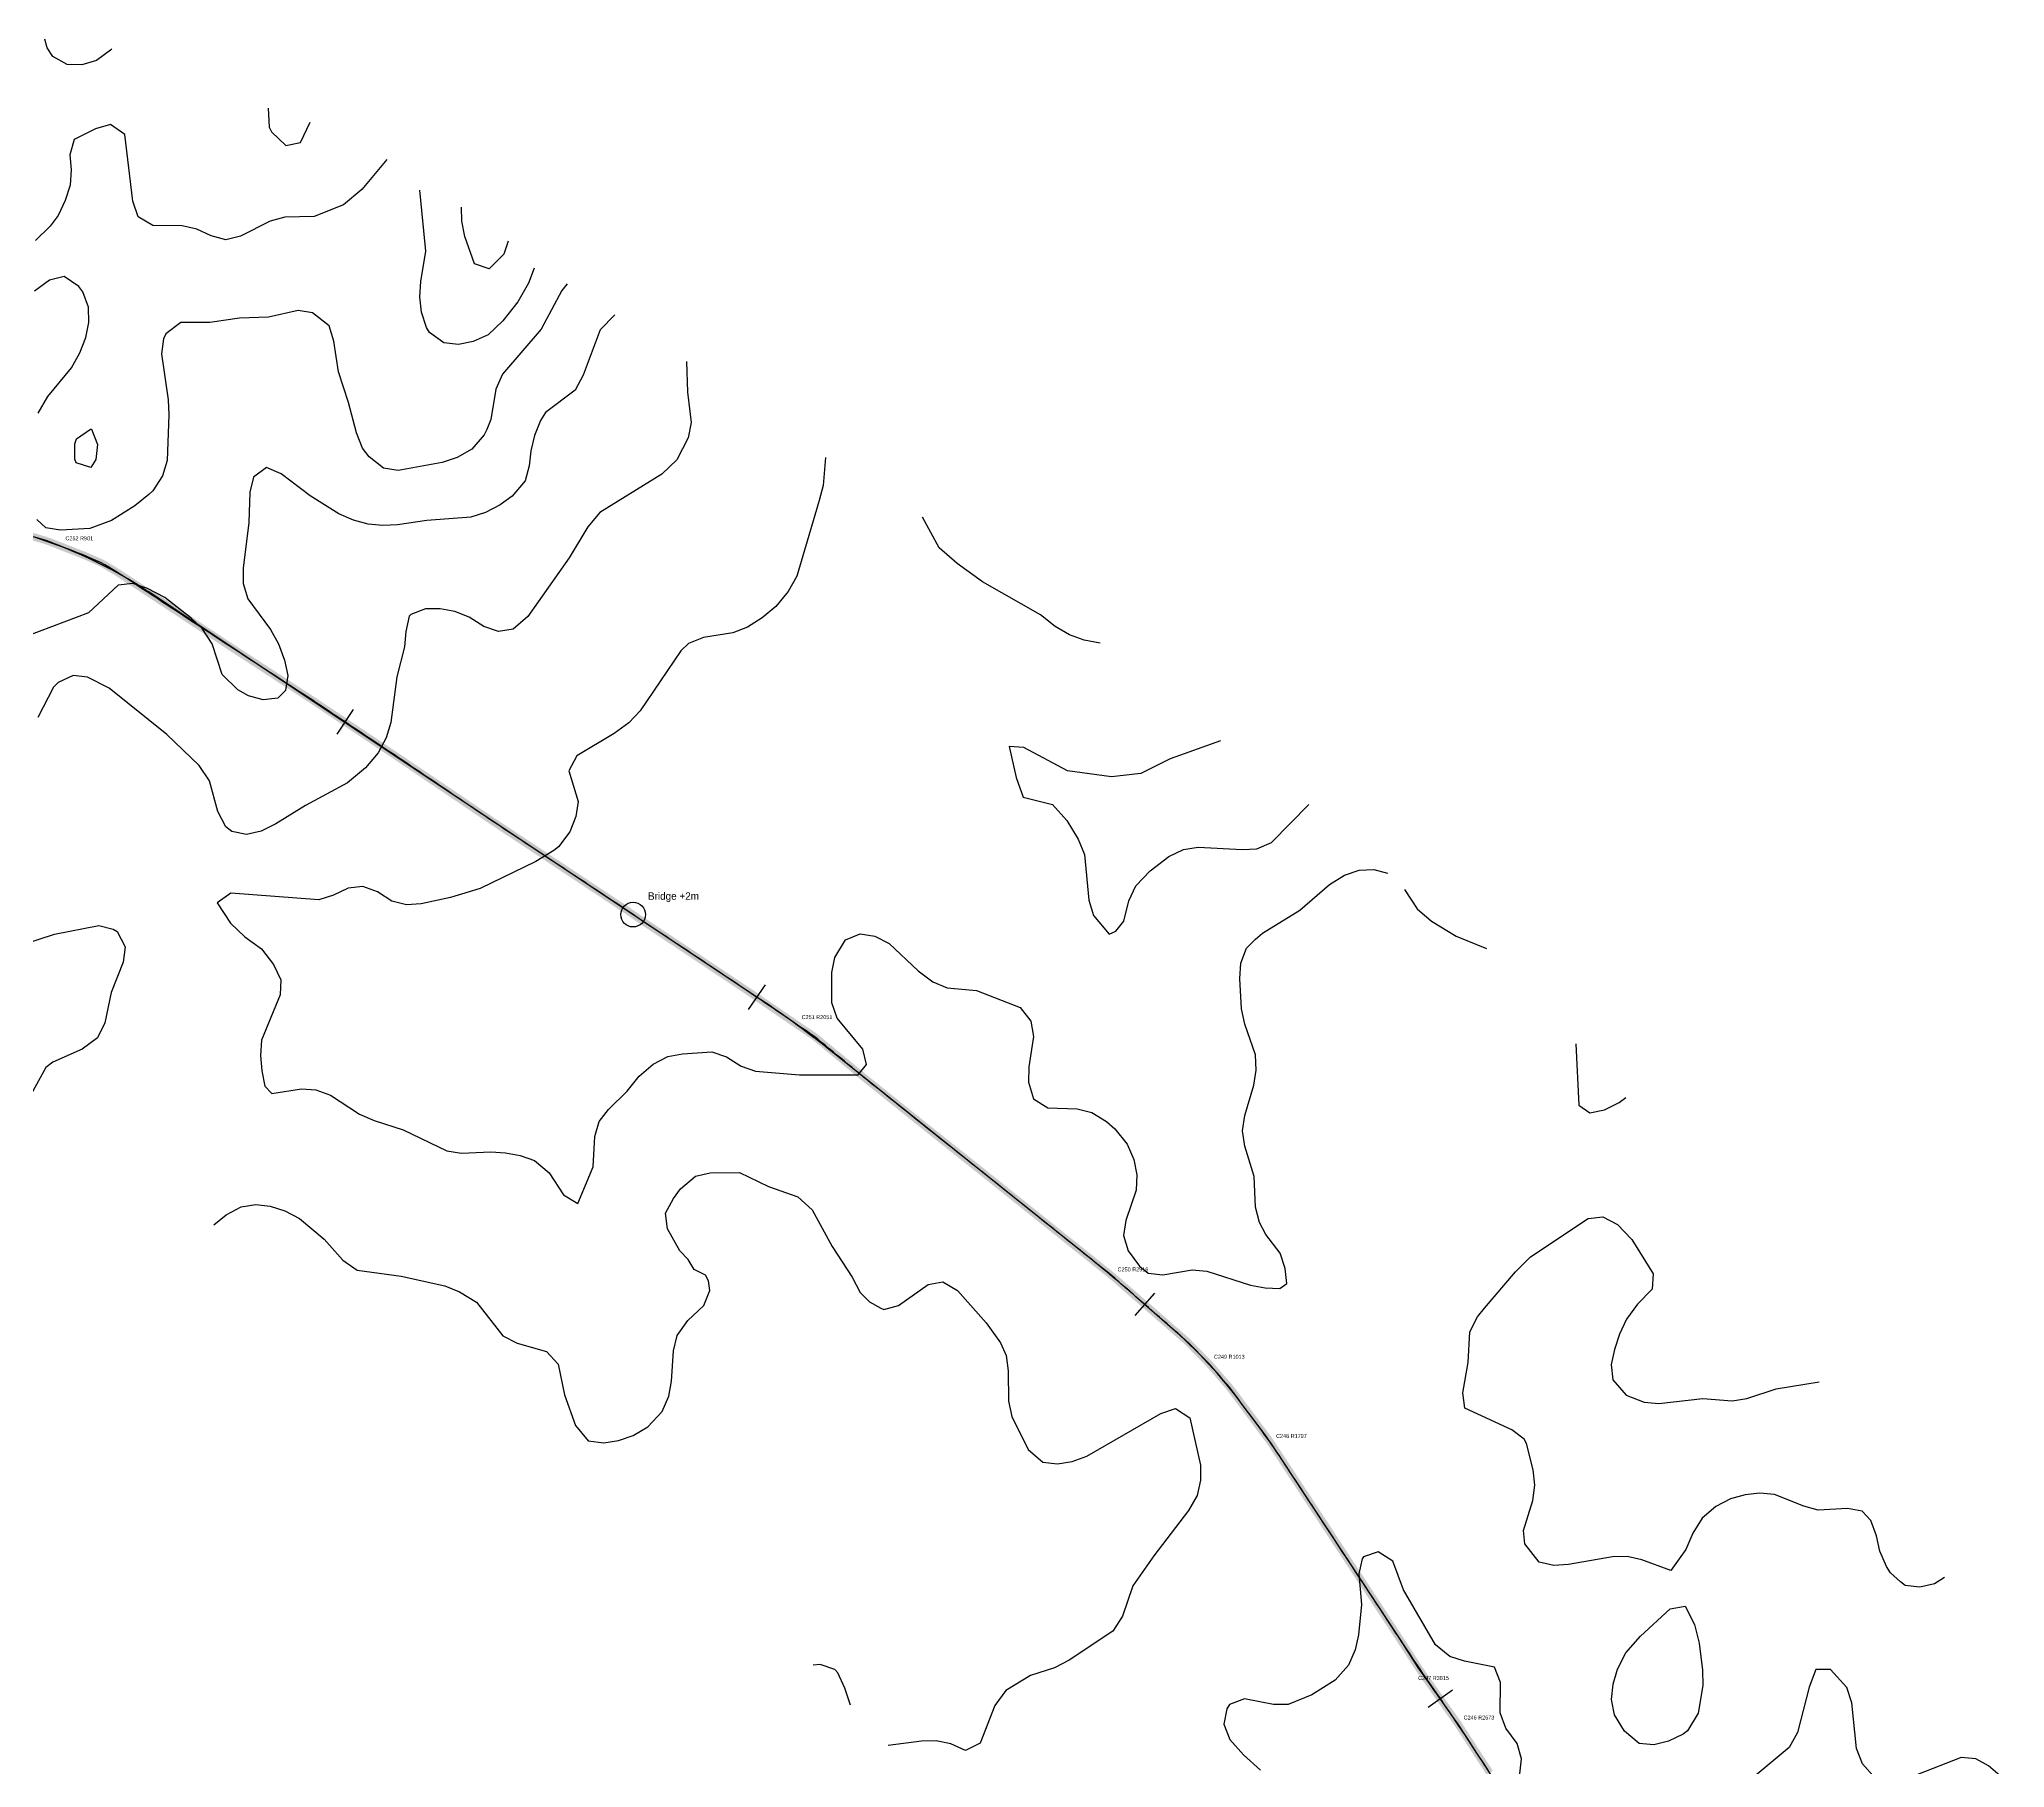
# Model space of a CAD drawing. Header units: metres. Extents: x 697254 to 930473, y 8023396 to 8227001.
# Drawn here: x 803206 to 807178, y 8113918 to 8117412 of the extents above; entities that cross this region are included whole.
import ezdxf

# ---------------------------------------------------------------- set-up
doc = ezdxf.new("R2010")
doc.units = ezdxf.units.M
for name, color, linetype in [('ALIGNMENT_FITTED', 4, 'Continuous'), ('CENTRELINE', 7, 'Continuous'), ('CHAINAGE', 7, 'Continuous'), ('CONTOUR_10M', 33, 'Continuous'), ('CONTOUR_INDEX_50M', 34, 'Continuous'), ('CURVE_LABELS', 4, 'Continuous'), ('GRADE_0-4', 3, 'Continuous'), ('GRADE_4-6', 2, 'Continuous'), ('PROFILE_FLAGS', 6, 'Continuous')]:
    doc.layers.add(name, color=color, linetype=linetype)

msp = doc.modelspace()

# ---------------------------------------------------------------- linework, layer by layer
at = {"layer": 'ALIGNMENT_FITTED'}
for p, q in [((804664.3, 8115470.4), (803426.2, 8116295.2)), ((805328.3, 8114948.6), (804809.3, 8115364.3)), ((805491.8, 8114809.4), (805422.5, 8114869.9)), ((805662.1, 8114619.3), (805637.9, 8114651.7)), ((805968.9, 8114158), (805723.5, 8114531.6)), ((806118.1, 8113937.4), (806101.4, 8113963))]:
    msp.add_line(p, q, dxfattribs=at)
for centre, radius, start, end in [((802926.6, 8115545.3), 901, 56.3293, 81.1337), ((803527.3, 8113763.7), 2050.7, 51.3084, 56.3293), ((803505.5, 8112672.7), 2915.9, 48.8966, 51.3084), ((804825.9, 8114046.1), 1013, 36.7129, 48.8966), ((804221.2, 8113544.8), 1797.4, 33.2992, 36.7129), ((809157.5, 8116252.4), 3815, -146.7008, -144.742), ((803859.4, 8112507), 2673.3, 33.0012, 35.258), ((802958.8, 8111885.6), 3767.1, 31.018, 33.0012)]:
    msp.add_arc(centre, radius, start, end, dxfattribs=at)
at = {"layer": 'CENTRELINE'}
msp.add_polyline3d([(806132.1, 8113915.9, 1116.5), (806126.6, 8113924.2, 1116.5), (806121.2, 8113932.6, 1116.7), (806115.7, 8113941, 1116.8), (806110.3, 8113949.4, 1117.2), (806104.8, 8113957.8, 1117.5), (806099.4, 8113966.2, 1117.6), (806093.9, 8113974.6, 1117.5), (806088.5, 8113983, 1117.2), (806083, 8113991.4, 1116.9), (806077.6, 8113999.8, 1116.7), (806072.1, 8114008.2, 1116.6), (806066.3, 8114016.3, 1116.5), (806060.5, 8114024.5, 1116.3), (806054.7, 8114032.7, 1116.3), (806049, 8114040.8, 1116.7), (806043.2, 8114049, 1117), (806037.4, 8114057.2, 1117.1), (806031.6, 8114065.4, 1117.2), (806025.9, 8114073.5, 1117.5), (806020.1, 8114081.7, 1117.6), (806014.3, 8114089.9, 1117.7), (806008.5, 8114098, 1117.6), (806002.7, 8114106.2, 1117.5), (805997, 8114114.4, 1117.5), (805991.6, 8114122.8, 1117.5), (805986.1, 8114131.2, 1117.5), (805980.7, 8114139.6, 1117.4), (805975.2, 8114148, 1117.3), (805969.8, 8114156.4, 1117.1), (805964.3, 8114164.8, 1117.3), (805958.8, 8114173.2, 1117.4), (805953.4, 8114181.5, 1117.4), (805947.9, 8114189.9, 1117.3), (805942.5, 8114198.3, 1117.3), (805937, 8114206.7, 1117.4), (805931.5, 8114215, 1117.7), (805926, 8114223.4, 1118), (805920.5, 8114231.8, 1118), (805915, 8114240.1, 1117.9), (805909.5, 8114248.5, 1117.8), (805904, 8114256.9, 1118.4), (805898.5, 8114265.2, 1118.9), (805893, 8114273.6, 1119.3), (805887.5, 8114281.9, 1119.5), (805882, 8114290.3, 1119.5), (805876.5, 8114298.7, 1119.5), (805871, 8114307, 1119.5), (805865.5, 8114315.4, 1119.7), (805860, 8114323.8, 1120), (805854.5, 8114332.1, 1120.2), (805849, 8114340.5, 1120.5), (805843.5, 8114348.9, 1120.9), (805838, 8114357.2, 1121), (805832.5, 8114365.6, 1121.1), (805827, 8114373.9, 1121), (805821.5, 8114382.3, 1121.5), (805816.1, 8114390.7, 1122.1), (805810.6, 8114399, 1122.5), (805805.1, 8114407.4, 1122.6), (805799.6, 8114415.8, 1122.5), (805794.1, 8114424.1, 1122.4), (805788.6, 8114432.5, 1122.5), (805783.1, 8114440.8, 1122.9), (805777.6, 8114449.2, 1123.4), (805772.1, 8114457.6, 1123.9), (805766.6, 8114465.9, 1124.4), (805761.1, 8114474.3, 1124.7), (805755.6, 8114482.7, 1125), (805750.1, 8114491, 1125.3), (805744.6, 8114499.4, 1125.7), (805739.1, 8114507.7, 1126.2), (805733.6, 8114516.1, 1126.5), (805728.1, 8114524.5, 1126.9), (805722.6, 8114532.8, 1127), (805717.1, 8114541.2, 1127.1), (805711.6, 8114549.6, 1127.1), (805706.1, 8114557.9, 1127.3), (805700.6, 8114566.3, 1127.4), (805695.1, 8114574.7, 1127.4), (805689.3, 8114582.8, 1127.4), (805683.3, 8114590.8, 1127.5), (805677.3, 8114598.8, 1127.6), (805671.3, 8114606.8, 1127.9), (805665.4, 8114614.9, 1128.2), (805659.4, 8114622.9, 1128.3), (805653.4, 8114630.9, 1128.2), (805647.4, 8114638.9, 1128), (805641.4, 8114647, 1127.7), (805635.4, 8114655, 1127.6), (805629.5, 8114663, 1127.7), (805623.5, 8114671, 1127.7), (805617.5, 8114679, 1127.8), (805611.3, 8114686.9, 1128), (805604.8, 8114694.5, 1128.1), (805598.3, 8114702.1, 1128.1), (805591.7, 8114709.7, 1127.9), (805585.2, 8114717.2, 1127.8), (805578.7, 8114724.8, 1127.5), (805572.1, 8114732.4, 1127.3), (805565.1, 8114739.6, 1127), (805558.1, 8114746.7, 1127), (805551.1, 8114753.8, 1127), (805544.1, 8114761, 1126.8), (805537.1, 8114768.1, 1126.4), (805530.1, 8114775.3, 1125.9), (805522.9, 8114782.3, 1125.7), (805515.4, 8114788.8, 1125.4), (805507.8, 8114795.4, 1125), (805500.3, 8114802, 1124.6), (805492.8, 8114808.6, 1124.3), (805485.2, 8114815.2, 1124), (805477.7, 8114821.7, 1123.7), (805470.1, 8114828.3, 1123.1), (805462.6, 8114834.9, 1122.4), (805455.1, 8114841.5, 1121.8), (805447.5, 8114848.1, 1121.4), (805440, 8114854.6, 1121.1), (805432.4, 8114861.2, 1120.9), (805424.9, 8114867.8, 1120.6), (805417.4, 8114874.4, 1120.4), (805409.8, 8114880.9, 1120.6), (805402.3, 8114887.5, 1120.6), (805394.7, 8114894.1, 1120.6), (805387.2, 8114900.7, 1120.4), (805379.6, 8114907.3, 1120.9), (805372, 8114913.7, 1121.3), (805364.2, 8114920, 1121.4), (805356.4, 8114926.2, 1121.5), (805348.6, 8114932.5, 1121.6), (805340.8, 8114938.7, 1121.7), (805333, 8114945, 1122), (805325.1, 8114951.3, 1122.1), (805317.3, 8114957.5, 1122), (805309.5, 8114963.8, 1121.9), (805301.7, 8114970, 1122.2), (805293.9, 8114976.3, 1122.7), (805286.1, 8114982.5, 1123), (805278.3, 8114988.8, 1123.1), (805270.5, 8114995.1, 1122.8), (805262.7, 8115001.3, 1123.3), (805254.8, 8115007.6, 1123.5), (805247, 8115013.8, 1123.6), (805239.2, 8115020.1, 1123.7), (805231.4, 8115026.3, 1123.9), (805223.6, 8115032.6, 1124.5), (805215.8, 8115038.8, 1124.9), (805208, 8115045.1, 1125.2), (805200.2, 8115051.4, 1125.4), (805192.4, 8115057.6, 1125.4), (805184.5, 8115063.9, 1125.4), (805176.7, 8115070.1, 1125.5), (805168.9, 8115076.4, 1125.5), (805161.1, 8115082.6, 1125.3), (805153.3, 8115088.9, 1125), (805145.5, 8115095.2, 1125.1), (805137.7, 8115101.4, 1125.3), (805129.9, 8115107.7, 1125.3), (805122.1, 8115113.9, 1125.4), (805114.3, 8115120.2, 1125.3), (805106.4, 8115126.4, 1125.3), (805098.6, 8115132.7, 1125.5), (805090.8, 8115138.9, 1125.5), (805082.9, 8115145.1, 1125.3), (805075.1, 8115151.3, 1125), (805067.3, 8115157.6, 1124.8), (805059.4, 8115163.8, 1124.8), (805051.6, 8115170, 1124.7), (805043.8, 8115176.2, 1124.3), (805035.9, 8115182.5, 1123.8), (805028.1, 8115188.7, 1123.9), (805020.3, 8115194.9, 1123.9), (805012.4, 8115201.2, 1123.7), (805004.6, 8115207.4, 1123.4), (804996.8, 8115213.7, 1123.1), (804989, 8115219.9, 1122.9), (804981.2, 8115226.2, 1122.7), (804973.4, 8115232.5, 1122.4), (804965.6, 8115238.7, 1121.9), (804957.8, 8115245, 1121.5), (804950, 8115251.2, 1121.2), (804942.2, 8115257.5, 1121.2), (804934.4, 8115263.8, 1121), (804926.5, 8115270, 1120.7), (804918.7, 8115276.3, 1120.3), (804910.9, 8115282.5, 1120.2), (804903.1, 8115288.8, 1120.1), (804895.3, 8115295.1, 1119.8), (804887.5, 8115301.3, 1119.5), (804879.7, 8115307.6, 1119.4), (804872, 8115313.9, 1119.4), (804864.3, 8115320.3, 1119.4), (804856.5, 8115326.7, 1119.4), (804848.8, 8115333.1, 1119.1), (804841.1, 8115339.4, 1118.7), (804833.4, 8115345.8, 1118.5), (804825.7, 8115352.2, 1118.5), (804818, 8115358.5, 1118.4), (804810.2, 8115364.9, 1118.1), (804802.5, 8115371.3, 1117.7), (804794.8, 8115377.7, 1117.9), (804787.1, 8115384, 1117.9), (804779.4, 8115390.4, 1117.7), (804771.6, 8115396.7, 1117.5), (804763.3, 8115402.3, 1117.4), (804755, 8115407.9, 1117.5), (804746.7, 8115413.5, 1117.6), (804738.4, 8115419.1, 1117.7), (804730.2, 8115424.8, 1117.7), (804721.9, 8115430.4, 1117.6), (804713.6, 8115436.1, 1117.3), (804705.4, 8115441.7, 1117.2), (804697.1, 8115447.4, 1116.9), (804688.9, 8115453, 1116.6), (804680.6, 8115458.7, 1116.2), (804672.3, 8115464.3, 1115.9), (804664.1, 8115469.9, 1115.4), (804655.8, 8115475.6, 1115), (804647.6, 8115481.2, 1114.9), (804639.3, 8115486.8, 1114.7), (804630.9, 8115492.4, 1114.5), (804622.6, 8115497.9, 1114.2), (804614.3, 8115503.5, 1114.3), (804606, 8115509.1, 1114.3), (804597.6, 8115514.6, 1114.2), (804589.3, 8115520.2, 1114.2), (804581, 8115525.7, 1114.2), (804572.7, 8115531.3, 1114.2), (804564.3, 8115536.8, 1114.3), (804556, 8115542.4, 1114.3), (804547.7, 8115548, 1114.2), (804539.4, 8115553.5, 1114.1), (804531.1, 8115559.1, 1114), (804522.7, 8115564.6, 1114), (804514.4, 8115570.2, 1113.9), (804506.1, 8115575.7, 1113.8), (804497.7, 8115581.3, 1113.9), (804489.4, 8115586.8, 1113.8), (804481, 8115592.3, 1113.7), (804472.7, 8115597.8, 1114.2), (804464.4, 8115603.3, 1114.3), (804456, 8115608.9, 1114.2), (804447.7, 8115614.4, 1113.7), (804439.3, 8115619.9, 1113.6), (804431, 8115625.4, 1113.5), (804422.7, 8115631, 1113.3), (804414.4, 8115636.7, 1113.2), (804406.2, 8115642.4, 1113.1), (804398, 8115648.1, 1112.9), (804389.7, 8115653.7, 1112.8), (804381.3, 8115659.2, 1112.7), (804373, 8115664.7, 1112.5), (804364.6, 8115670.3, 1113.1), (804356.3, 8115675.8, 1113.5), (804348, 8115681.3, 1113.7), (804339.6, 8115686.9, 1113.8), (804331.3, 8115692.4, 1114.2), (804322.9, 8115697.9, 1114.7), (804314.6, 8115703.5, 1115.1), (804306.3, 8115709, 1115.4), (804297.9, 8115714.5, 1115.9), (804289.6, 8115720, 1116.5), (804281.2, 8115725.6, 1117.1), (804272.9, 8115731.1, 1117.6), (804264.6, 8115736.6, 1118), (804256.2, 8115742.2, 1118.5), (804247.9, 8115747.7, 1118.9), (804239.5, 8115753.2, 1119.4), (804231.2, 8115758.8, 1120), (804222.9, 8115764.3, 1120.4), (804214.5, 8115769.8, 1120.9), (804206.2, 8115775.3, 1121.2), (804197.8, 8115780.9, 1121.6), (804189.5, 8115786.4, 1121.8), (804181.1, 8115791.9, 1122.1), (804172.8, 8115797.5, 1122.4), (804164.5, 8115803, 1122.7), (804156.1, 8115808.5, 1122.9), (804147.8, 8115814, 1123), (804139.4, 8115819.6, 1123.2), (804131.1, 8115825.1, 1123.3), (804122.8, 8115830.6, 1123.5), (804114.5, 8115836.2, 1123.8), (804106.2, 8115841.8, 1124), (804097.9, 8115847.4, 1124.4), (804089.6, 8115853, 1124.7), (804081.3, 8115858.7, 1124.8), (804073, 8115864.3, 1124.7), (804064.7, 8115869.9, 1124.8), (804056.4, 8115875.5, 1125.1), (804048.1, 8115881.1, 1125.5), (804039.8, 8115886.7, 1125.6), (804031.6, 8115892.3, 1125.6), (804023.3, 8115897.9, 1125.6), (804015, 8115903.5, 1125.5), (804006.7, 8115909.1, 1125.6), (803998.4, 8115914.7, 1125.9), (803990.1, 8115920.3, 1126.1), (803981.8, 8115925.9, 1126.2), (803973.5, 8115931.5, 1126.4), (803965.2, 8115937.1, 1126.9), (803956.9, 8115942.7, 1127.4), (803948.7, 8115948.3, 1127.7), (803940.4, 8115953.9, 1128), (803932, 8115959.5, 1128.2), (803923.7, 8115965.1, 1128.3), (803915.4, 8115970.6, 1128.8), (803907.1, 8115976.2, 1129.4), (803898.8, 8115981.7, 1129.9), (803890.4, 8115987.3, 1130.4), (803882.1, 8115992.9, 1131), (803873.8, 8115998.4, 1131.5), (803865.5, 8116004, 1132.2), (803857.2, 8116009.6, 1132.9), (803848.9, 8116015.1, 1133.5), (803840.5, 8116020.7, 1134.1), (803832.2, 8116026.3, 1134.6), (803823.9, 8116031.8, 1135.4), (803815.6, 8116037.4, 1136.1), (803807.3, 8116043, 1136.7), (803798.9, 8116048.5, 1136.9), (803790.6, 8116054.1, 1137.2), (803782.3, 8116059.6, 1137.4), (803774, 8116065.2, 1137.7), (803765.7, 8116070.8, 1137.8), (803757.4, 8116076.3, 1138.1), (803749, 8116081.8, 1138.4), (803740.6, 8116087.3, 1138.7), (803732.2, 8116092.7, 1139.1), (803723.8, 8116098.2, 1139.6), (803715.4, 8116103.7, 1140.1), (803707.1, 8116109.1, 1140.5), (803698.7, 8116114.6, 1140.9), (803690.3, 8116120, 1141.4), (803681.9, 8116125.5, 1141.9), (803673.5, 8116131, 1142.4), (803665.1, 8116136.4, 1142.8), (803656.7, 8116141.9, 1143.1), (803648.4, 8116147.4, 1142.9), (803640, 8116152.8, 1142.7), (803631.6, 8116158.3, 1142.5), (803623.2, 8116163.7, 1142.3), (803614.8, 8116169.2, 1142.1), (803606.4, 8116174.7, 1141.9), (803598, 8116180.1, 1141.6), (803589.7, 8116185.6, 1141.3), (803581.3, 8116191, 1141.1), (803572.9, 8116196.6, 1141), (803564.6, 8116202.1, 1140.6), (803556.2, 8116207.6, 1140.2), (803547.8, 8116213.1, 1139.7), (803539.5, 8116218.6, 1139.2), (803531.1, 8116224.1, 1139.5), (803522.8, 8116229.6, 1139.8), (803514.4, 8116235.1, 1139.9), (803506, 8116240.6, 1139.8), (803497.7, 8116246.1, 1139.7), (803489.3, 8116251.6, 1139.4), (803481, 8116257.1, 1139.4), (803472.6, 8116262.6, 1139.5), (803464.2, 8116268.1, 1139.5), (803455.9, 8116273.6, 1139.4), (803447.5, 8116279.1, 1139.3), (803439.2, 8116284.6, 1139.3), (803430.8, 8116290.1, 1139.5), (803422.4, 8116295.6, 1139.6), (803414.1, 8116301.1, 1139.4), (803405.7, 8116306.6, 1139.1), (803397.4, 8116312.1, 1138.7), (803389, 8116317.6, 1139.1), (803380.6, 8116323.1, 1139.8), (803372.3, 8116328.6, 1140.4), (803363.9, 8116334, 1140.8), (803355.3, 8116339.2, 1141.5), (803346.7, 8116344.4, 1142.2), (803338.2, 8116349.5, 1142.8), (803329.4, 8116354.2, 1143.7), (803320.2, 8116358.3, 1144.4), (803311.1, 8116362.4, 1144.8), (803301.9, 8116366.4, 1145.2), (803292.6, 8116370.1, 1145.6), (803283.3, 8116373.7, 1146), (803274, 8116377.4, 1146.5), (803264.7, 8116381.1, 1147.2), (803255.4, 8116384.7, 1147.8), (803246, 8116388.4, 1148.2), (803236.7, 8116392, 1148.4), (803227.4, 8116395.7, 1148.7), (803218, 8116399, 1148.9), (803208.4, 8116401.8, 1148.9), (803198.8, 8116404.6, 1149)], dxfattribs=at)
at = {"layer": 'CHAINAGE'}
for p, q in [((803840.6, 8116056.8), (803807.2, 8116006.9)), ((804672.8, 8115500.4), (804638.9, 8115450.8)), ((805459.7, 8114877.2), (805420.3, 8114832)), ((806061.9, 8114074.5), (806012.9, 8114039.9))]:
    msp.add_line(p, q, dxfattribs=at)
at = {"layer": 'CONTOUR_10M'}
for points, elevation in [([(803352.7, 8117391.5), (803321.8, 8117369), (803292.1, 8117360.1), (803262.5, 8117360.9), (803233.1, 8117377), (803221.7, 8117394.5), (803217.1, 8117411.8)], 1170), ([(803668.4, 8117272.5), (803670.7, 8117234.1), (803675, 8117224.7), (803704.2, 8117196.8), (803733.9, 8117203.4), (803753.2, 8117244.2)], 1160), ([(803908.1, 8117169.1), (803857.9, 8117108.3), (803820.8, 8117077.3), (803761.3, 8117053.8), (803702.1, 8117052.4), (803672.3, 8117044.2), (803612.7, 8117013.8), (803583, 8117006.3), (803553.5, 8117014.3), (803524.1, 8117027.9), (803494.6, 8117035), (803435.4, 8117035.1), (803406, 8117052.8), (803394.9, 8117084.3), (803378.9, 8117219.6), (803349.6, 8117239.5), (803319.8, 8117230.5), (803276.5, 8117209), (803267.4, 8117178.4), (803270.3, 8117147.6), (803268.6, 8117116.9), (803258.6, 8117086.2), (803244.1, 8117055.7), (803228.2, 8117034.3), (803198.1, 8117005.3)], 1160), ([(804206, 8116949.4), (804195, 8116918.8), (804173.2, 8116881.3), (804143, 8116842.9), (804113, 8116814.5), (804083.2, 8116800.6), (804053.5, 8116794.9), (804023.4, 8116798.2), (803994.7, 8116819.2), (803988.3, 8116829.5), (803978.2, 8116860.4), (803975.4, 8116891.2), (803977.4, 8116921.9), (803987.1, 8116983.3), (803975.2, 8117106.6)], 1160), ([(804153.4, 8117003.4), (804145, 8116977.5), (804115, 8116947.8), (804085.5, 8116957.6), (804066, 8117012.9), (804060.2, 8117043.8), (804059.4, 8117072.7)], 1170), ([(804369.2, 8116854.7), (804339.8, 8116824.3), (804305.2, 8116732.5), (804289, 8116702.8), (804229.1, 8116657.4), (804218.8, 8116641.5), (804206.6, 8116610.9), (804199.2, 8116580.2), (804196.3, 8116549.5), (804187.8, 8116518.9), (804161.9, 8116488.5), (804137.6, 8116470.8), (804107.8, 8116454.9), (804078, 8116445.5), (803989.1, 8116439.1), (803929.8, 8116430.4), (803900.2, 8116429), (803870.6, 8116431.8), (803841.1, 8116439.6), (803811.7, 8116452.3), (803753.1, 8116489.1), (803694.5, 8116533.6), (803665.1, 8116545.9), (803639, 8116526.9), (803631.6, 8116496.2), (803629.8, 8116434.7), (803618.3, 8116342.6), (803618.3, 8116311.8), (803627.6, 8116280.9), (803673.5, 8116218.7), (803689.5, 8116189.9), (803701.8, 8116156.8), (803708.1, 8116125.9), (803703.3, 8116095.2), (803687.9, 8116080.1), (803658.2, 8116076.4), (803628.8, 8116084.9), (803607.1, 8116096.6), (803575.4, 8116127.8), (803555.5, 8116189.7), (803535.3, 8116220.7), (803512.6, 8116241.7), (803459.4, 8116283.4), (803424.7, 8116301.5), (803395.2, 8116311.6), (803365.6, 8116308.3), (803305.6, 8116252.1), (803156.1, 8116195.5)], 1140), ([(804514.1, 8116760.3), (804516.3, 8116698.7), (804523.5, 8116637), (804517.5, 8116606.4), (804494.2, 8116561.6), (804464.1, 8116532.8), (804338.7, 8116455.1), (804314.6, 8116426.3), (804276.6, 8116363.7), (804193.5, 8116245), (804163.5, 8116219.2), (804133.9, 8116215), (804104.4, 8116224.6), (804075.1, 8116243.6), (804045.7, 8116254.8), (804016.1, 8116260.2), (803986.5, 8116260.6), (803956.8, 8116248.7), (803953.3, 8116245.4), (803946.5, 8116214.7), (803944.4, 8116184), (803928.9, 8116122.7), (803916.2, 8116030.6), (803907.2, 8115999.9), (803890.9, 8115969.4), (803865.2, 8115939), (803828.6, 8115908.8), (803743.9, 8115862.6), (803684.2, 8115825.9), (803654.4, 8115811.3), (803624.7, 8115804.4), (803595.1, 8115810.2), (803583.2, 8115820), (803566.7, 8115851.1), (803550, 8115912.8), (803529.3, 8115943.9), (803463.5, 8116006.4), (803347.3, 8116100.4), (803303.7, 8116122.2), (803274.1, 8116125.8), (803244.3, 8116111.9), (803234.5, 8116102), (803203, 8116041)], 1130), ([(803309.2, 8116624), (803311.7, 8116624), (803323.8, 8116593), (803320.1, 8116562.3), (803309.9, 8116546.5), (803280.4, 8116555.8), (803277.5, 8116562.9), (803277.7, 8116593.7), (803281.1, 8116604), (803309.2, 8116624)], 1160), ([(804795.3, 8116566.3), (804790.4, 8116510.1), (804782.3, 8116479.4), (804737.1, 8116326.2), (804719.2, 8116295.7), (804694.8, 8116265.3), (804667.1, 8116242.2), (804637.2, 8116223.7), (804607.5, 8116212.3), (804548.1, 8116202.2), (804518.3, 8116190.2), (804502.9, 8116175.8), (804420.4, 8116054), (804397.6, 8116030.2), (804367.7, 8116008.7), (804292.2, 8115963.5), (804276.2, 8115933), (804295, 8115871.2), (804290.5, 8115840.5), (804278, 8115809.9), (804255.1, 8115779.5), (804245.8, 8115772.1), (804209.2, 8115749.4), (804096.7, 8115694.9), (804037.2, 8115676.7), (803977.8, 8115664), (803948.2, 8115661.8), (803918.7, 8115669.7), (803889.4, 8115688.6), (803859.9, 8115699.4), (803830.3, 8115696), (803800.5, 8115681.8), (803770.7, 8115672.1), (803593.3, 8115685.9), (803565.3, 8115666.5), (803592.4, 8115624.9), (803621.6, 8115597.5), (803655.2, 8115572.9), (803679.5, 8115541.7), (803693.9, 8115510.8), (803692.9, 8115480), (803654.8, 8115388.3), (803653, 8115357.5), (803655.5, 8115326.7), (803661.8, 8115295.9), (803676.2, 8115280.7), (803735.6, 8115290.4), (803765.1, 8115288.1), (803794.6, 8115277.5), (803853.2, 8115239.3), (803882.6, 8115226.5), (803941.6, 8115207.3), (804029.7, 8115165), (804059.3, 8115160), (804118.5, 8115162.8), (804148.1, 8115160.6), (804177.6, 8115155.6), (804207, 8115145.2), (804236.3, 8115120.1), (804265.2, 8115076), (804294.6, 8115058.4), (804325.1, 8115132.3), (804328.9, 8115193.8), (804337.5, 8115224.4), (804356.6, 8115248.5), (804394.3, 8115285.2), (804418.4, 8115315.6), (804446.7, 8115340.3), (804476.5, 8115355.4), (804506.2, 8115361.1), (804565.5, 8115365), (804594.9, 8115355.2), (804624.2, 8115336), (804653.7, 8115326.2), (804742.4, 8115318.6), (804860.8, 8115318.8), (804877.7, 8115339.6), (804870.7, 8115370.5), (804818.4, 8115432.8), (804807.9, 8115463.7), (804808, 8115525.2), (804813.7, 8115555.9), (804835.2, 8115591.1), (804865, 8115603.6), (804894.5, 8115598.8), (804923.9, 8115583.8), (804982.3, 8115528.9), (805011.6, 8115506.5), (805041, 8115494.3), (805100.1, 8115489.1), (805188.4, 8115454.4), (805210, 8115427), (805215.1, 8115396.2), (805206.2, 8115334.8), (805205, 8115304), (805215.3, 8115270.3), (805244.6, 8115252), (805303.8, 8115249.5), (805333.3, 8115242.5), (805362.6, 8115224), (805379.7, 8115209.2), (805404.4, 8115178), (805418.2, 8115147.1), (805424, 8115116.2), (805422.9, 8115085.5), (805402.3, 8115024.2), (805397.5, 8114993.5), (805406.7, 8114962.6), (805429.5, 8114931.5), (805446.9, 8114917.6), (805476.5, 8114914.5), (805535.8, 8114924.3), (805565.4, 8114921.3), (805653.8, 8114893.5), (805683.3, 8114888.1), (805712.9, 8114886.9), (805727.3, 8114896.4), (805724.3, 8114927.2), (805713.6, 8114958.1), (805684.9, 8114995.8), (805671.9, 8115020.3), (805664.1, 8115051.2), (805661.2, 8115112.7), (805642.5, 8115174.6), (805638.1, 8115205.4), (805642.7, 8115236.1), (805660.4, 8115297.4), (805665.7, 8115328.1), (805664.1, 8115358.8), (805642.2, 8115420.7), (805635.7, 8115451.6), (805632.5, 8115513.2), (805634.4, 8115543.9), (805645.7, 8115574.5), (805664, 8115592.6), (805678.4, 8115604.8), (805753.7, 8115651.4), (805813.7, 8115703.4), (805843.6, 8115722.3), (805873.3, 8115731.9), (805902.9, 8115733.7), (805930.7, 8115726)], 1120), ([(805350.3, 8116190.9), (805317.7, 8116197.4), (805288.2, 8116207.8), (805258.9, 8116225), (805229.6, 8116248.6), (805112.2, 8116314.9), (805060.8, 8116352.3), (805024.5, 8116383.6), (804990.7, 8116445.6)], 1120), ([(805593.3, 8115993.4), (805491.8, 8115957.3), (805432.1, 8115927.5), (805372.8, 8115921), (805284.2, 8115932.9), (805196.1, 8115980.3), (805166.5, 8115982.4), (805180.6, 8115919.8), (805194.6, 8115880.1), (805253.6, 8115864.7), (805282.7, 8115832.5), (805305.8, 8115794.9), (805318.1, 8115763.9), (805327.3, 8115671.5), (805336.3, 8115640.6), (805368.2, 8115602.6), (805381.7, 8115609.1), (805398.2, 8115628.9), (805407.9, 8115670.3), (805422.3, 8115700.8), (805451.3, 8115731.2), (805488.9, 8115760.1), (805518.7, 8115774.2), (805548.4, 8115778.6), (805637.1, 8115773.9), (805666.7, 8115775.5), (805696.5, 8115788.1), (805771.9, 8115864.7)], 1110), ([(805965.4, 8115692.9), (805990.6, 8115654.2), (806019.8, 8115629.4), (806069.6, 8115599), (806131.1, 8115573.9)], 1120), ([(803147.7, 8115573.7), (803236.9, 8115603.1), (803326, 8115620.6), (803355.5, 8115612.7), (803363.3, 8115607.9), (803379.3, 8115576.9), (803375.3, 8115546.2), (803351.1, 8115485), (803338.2, 8115423.6), (803323.6, 8115393.1), (803292.7, 8115370.7), (803233.1, 8115344.3), (803219.5, 8115333.1), (803185.8, 8115272)], 1130), ([(806311.3, 8115381), (806317.4, 8115256.9), (806339.7, 8115241.6), (806369.4, 8115247.5), (806399.2, 8115262.6), (806412.3, 8115272.9)], 1120), ([(803558.7, 8115015.6), (803583.8, 8115035.3), (803613.7, 8115051.6), (803643.4, 8115056.7), (803672.9, 8115053.1), (803702.4, 8115043.5), (803731.7, 8115028.3), (803781.6, 8114986.4), (803819.3, 8114944), (803848.6, 8114923.6), (803937.2, 8114911.8), (804025.8, 8114892.3), (804055.2, 8114879.8), (804089.3, 8114858.9), (804142.7, 8114790.7), (804172.1, 8114775.9), (804231, 8114759.1), (804254.5, 8114733.4), (804267.7, 8114671.6), (804289.4, 8114609.8), (804315.2, 8114578.6), (804346.7, 8114574.7), (804376.4, 8114579.2), (804406.1, 8114589.4), (804436, 8114606.9), (804464.7, 8114638), (804478.3, 8114668.6), (804483.7, 8114699.3), (804488.1, 8114760.7), (804495, 8114791.4), (804517, 8114821.8), (804548.9, 8114852.1), (804561.1, 8114882.7), (804558.7, 8114902.2), (804552.7, 8114913.6), (804529.4, 8114925.1), (804517.5, 8114944.9), (804500.4, 8114963), (804475.9, 8115007), (804471.9, 8115038.8), (804487.5, 8115068.4), (804502.2, 8115087.9), (804532.2, 8115113.6), (804561.9, 8115120.1), (804621.1, 8115120.9), (804679.9, 8115092.5), (804738.8, 8115071.6), (804768, 8115045.5), (804808.3, 8114971.4), (804848.6, 8114909.3), (804864.7, 8114878.3), (804883.7, 8114859.4), (804906.6, 8114846.9), (804913, 8114844.3), (804942.8, 8114852.1), (805002.6, 8114894.6), (805032.3, 8114900.1), (805061.6, 8114882.3), (805119.9, 8114817.5), (805148.9, 8114776.7), (805160.1, 8114750.9), (805164.3, 8114720.1), (805165, 8114658.5), (805171.5, 8114627.6), (805204.9, 8114561), (805234.1, 8114535.7), (805263.7, 8114532.2), (805293.3, 8114536.9), (805323.1, 8114547.6), (805472.4, 8114633.6), (805502.1, 8114643.7), (805531.4, 8114625), (805553.2, 8114529.7), (805552.9, 8114499), (805546.2, 8114468.3), (805528.5, 8114437.8), (805458.3, 8114346.5), (805416.4, 8114285.6), (805395.5, 8114224.4), (805375.7, 8114193.9), (805287.4, 8114135.2), (805257.6, 8114119.8), (805209.3, 8114104), (805159.5, 8114074), (805136.9, 8114043.6), (805107.4, 8113967.3), (805077.6, 8113952.9), (805048.2, 8113966.4), (805018.7, 8113972.3), (804989.1, 8113971.4), (804921.9, 8113962.5)], 1130), ([(807056.3, 8114302.2), (807036.1, 8114289.6), (807006.4, 8114283), (806976.8, 8114286.5), (806967.4, 8114293.5), (806947.6, 8114312.1), (806939.1, 8114324.7), (806925.9, 8114355.7), (806919, 8114386.6), (806907.8, 8114417.5), (806890.2, 8114436.3), (806860.7, 8114442), (806801.5, 8114438.8), (806772, 8114446.8), (806713.1, 8114470.2), (806683.6, 8114472.9), (806653.9, 8114469.7), (806624.2, 8114461.4), (806594.4, 8114445.7), (806566.9, 8114422.5), (806548, 8114392), (806533.9, 8114359.2), (806503.7, 8114316.3), (806444.8, 8114338.1), (806415.3, 8114344.6), (806385.7, 8114344), (806296.7, 8114328.5), (806267, 8114326.7), (806237.5, 8114333.1), (806208.5, 8114370.1), (806205.9, 8114397.1), (806224.8, 8114458.3), (806228.4, 8114489), (806225.3, 8114519.9), (806211.5, 8114573.2), (806207.1, 8114581.7), (806182.3, 8114600.9), (806086.9, 8114645), (806083.1, 8114675.8), (806093.8, 8114737.2), (806096.9, 8114798.7), (806112.9, 8114829.2), (806126.7, 8114846.7), (806189.5, 8114920.4), (806219.8, 8114950.7), (806336.6, 8115027.9), (806366.2, 8115031.3), (806395.6, 8115015.7), (806424.7, 8114985.9), (806467.8, 8114916.3), (806465.5, 8114885.5), (806436.1, 8114855.2), (806414, 8114824.8), (806399.5, 8114794.2), (806389.6, 8114763.6), (806383.1, 8114732.9), (806386.4, 8114702.1), (806413.2, 8114670.9), (806449.5, 8114656.5), (806479.1, 8114654.4), (806568, 8114664.1), (806627.1, 8114659.6), (806656.8, 8114663.9), (806716.3, 8114684), (806803.5, 8114697.8)], 1130), ([(806194.6, 8113874.2), (806201.7, 8113935.6), (806192.7, 8113966.5), (806170.3, 8113997.6), (806158.8, 8114028.5), (806158.9, 8114090.1), (806147.2, 8114121), (806086.6, 8114133.1), (806057.1, 8114142.5), (806027.9, 8114166.1), (805963.4, 8114277.6), (805941.6, 8114335.4), (805912.3, 8114354.4), (805882.5, 8114344.4), (805879.8, 8114340.3), (805872.6, 8114309.7), (805878.6, 8114248), (805872.3, 8114186.6), (805865.6, 8114155.9), (805851.7, 8114125.4), (805824.9, 8114095), (805777.7, 8114064.9), (805730.1, 8114045.7), (805700.5, 8114045.4), (805641.5, 8114057.2), (805611.7, 8114045.9), (805606.2, 8114036.7), (805600.3, 8114006), (805612.2, 8113975), (805639.8, 8113943.7), (805673.9, 8113912.6)], 1120), ([(806502.2, 8114238.9), (806532.2, 8114244.6), (806551.5, 8114207.4), (806560.7, 8114169.4), (806567.8, 8114114.8), (806568, 8114084.1), (806558.6, 8114027.8), (806537.2, 8113992.2), (806528.4, 8113985.8), (806498.6, 8113971.6), (806468.9, 8113963.9), (806439.3, 8113967.1), (806410.1, 8113991.7), (806389.8, 8114025.1), (806383.8, 8114056), (806387, 8114086.7), (806395.6, 8114117.4), (806412.4, 8114150), (806442.5, 8114184.1), (806502.2, 8114238.9)], 1130), ([(804845.3, 8114044.5), (804834.3, 8114078.8), (804819.9, 8114109.7), (804813.6, 8114116.3), (804784.1, 8114126.4), (804770, 8114125.1)], 1130), ([(806912, 8113902.1), (806890.7, 8113925.5), (806878.7, 8113956.4), (806869.3, 8114048.8), (806859.3, 8114079.8), (806826.3, 8114116.6), (806796.7, 8114116.3), (806782.8, 8114080.9), (806759.5, 8113988.9), (806742.5, 8113958.4), (806670.1, 8113897.9)], 1120), ([(807178.2, 8113893.7), (807145.5, 8113921.7), (807119.7, 8113935.8), (807090.1, 8113938.3), (807000.8, 8113903.6)], 1120)]:
    msp.add_lwpolyline(points, dxfattribs=dict(at, elevation=elevation))
at = {"layer": 'CONTOUR_INDEX_50M', "elevation": 1150}
for points in [[(803203.4, 8116656.3), (803223.1, 8116689.4), (803271.4, 8116747.6), (803287.9, 8116778.1), (803299.7, 8116808.7), (803305.9, 8116839.4), (803305.5, 8116870.2), (803293.9, 8116901.1), (803285.6, 8116911.8), (803256.3, 8116932.1), (803226.6, 8116924.8), (803196.6, 8116902.3)], [(804272.7, 8116917.6), (804262.3, 8116903.7), (804220.4, 8116826.1), (804142.4, 8116734.9), (804128.4, 8116704.3), (804118.3, 8116643), (804110.2, 8116623), (804105.2, 8116612.4), (804080, 8116583.2), (804050.2, 8116566.1), (804020.5, 8116556.5), (803931.4, 8116539.8), (803901.9, 8116545.1), (803872.6, 8116567.9), (803859.4, 8116585.2), (803847.3, 8116616.1), (803831.1, 8116677.9), (803810.7, 8116739.8), (803801.1, 8116801.4), (803791.5, 8116832.3), (803758.4, 8116859), (803728.9, 8116863.3), (803669.5, 8116850), (803610.3, 8116848), (803550.9, 8116839.6), (803491.7, 8116839.1), (803461.8, 8116816.1), (803457.1, 8116806.4), (803452.8, 8116775.7), (803466.6, 8116683.2), (803467.6, 8116652.5), (803464.2, 8116560.2), (803455.3, 8116529.6), (803435.6, 8116499.1), (803427.5, 8116491.6), (803399.1, 8116468.8), (803351.8, 8116438.8), (803308.1, 8116423), (803248.8, 8116419.5), (803219.3, 8116424.4), (803200.7, 8116441)]]:
    msp.add_lwpolyline(points, dxfattribs=at)
at = {"layer": 'GRADE_0-4', "const_width": 15}
for points in [[(803264.7, 8116381.1), (803255.4, 8116384.7), (803246, 8116388.4), (803236.7, 8116392), (803227.4, 8116395.7), (803218, 8116399), (803208.4, 8116401.8), (803198.8, 8116404.6), (803189.2, 8116407.4), (803179.6, 8116410.3), (803170, 8116413.1), (803160.4, 8116415.9), (803150.8, 8116418.7), (803141.1, 8116421.1), (803131.3, 8116423.2), (803121.5, 8116425.2)], [(803740.6, 8116087.3), (803732.2, 8116092.7), (803723.8, 8116098.2), (803715.4, 8116103.7), (803707.1, 8116109.1), (803698.7, 8116114.6), (803690.3, 8116120), (803681.9, 8116125.5), (803673.5, 8116131), (803665.1, 8116136.4), (803656.7, 8116141.9), (803648.4, 8116147.4), (803640, 8116152.8), (803631.6, 8116158.3), (803623.2, 8116163.7), (803614.8, 8116169.2), (803606.4, 8116174.7), (803598, 8116180.1), (803589.7, 8116185.6), (803581.3, 8116191), (803572.9, 8116196.6), (803564.6, 8116202.1), (803556.2, 8116207.6), (803547.8, 8116213.1), (803539.5, 8116218.6), (803531.1, 8116224.1), (803522.8, 8116229.6), (803514.4, 8116235.1), (803506, 8116240.6), (803497.7, 8116246.1), (803489.3, 8116251.6), (803481, 8116257.1), (803472.6, 8116262.6), (803464.2, 8116268.1), (803455.9, 8116273.6), (803447.5, 8116279.1), (803439.2, 8116284.6), (803430.8, 8116290.1), (803422.4, 8116295.6), (803414.1, 8116301.1), (803405.7, 8116306.6), (803397.4, 8116312.1), (803389, 8116317.6), (803380.6, 8116323.1), (803372.3, 8116328.6), (803363.9, 8116334), (803355.3, 8116339.2), (803346.7, 8116344.4)], [(804231.2, 8115758.8), (804222.9, 8115764.3), (804214.5, 8115769.8), (804206.2, 8115775.3), (804197.8, 8115780.9), (804189.5, 8115786.4), (804181.1, 8115791.9), (804172.8, 8115797.5), (804164.5, 8115803), (804156.1, 8115808.5), (804147.8, 8115814), (804139.4, 8115819.6), (804131.1, 8115825.1), (804122.8, 8115830.6), (804114.5, 8115836.2), (804106.2, 8115841.8), (804097.9, 8115847.4), (804089.6, 8115853), (804081.3, 8115858.7), (804073, 8115864.3), (804064.7, 8115869.9), (804056.4, 8115875.5), (804048.1, 8115881.1), (804039.8, 8115886.7), (804031.6, 8115892.3), (804023.3, 8115897.9), (804015, 8115903.5), (804006.7, 8115909.1), (803998.4, 8115914.7), (803990.1, 8115920.3), (803981.8, 8115925.9), (803973.5, 8115931.5), (803965.2, 8115937.1), (803956.9, 8115942.7), (803948.7, 8115948.3), (803940.4, 8115953.9), (803932, 8115959.5)], [(806137.5, 8113907.5), (806132.1, 8113915.9), (806126.6, 8113924.2), (806121.2, 8113932.6), (806115.7, 8113941), (806110.3, 8113949.4), (806104.8, 8113957.8), (806099.4, 8113966.2), (806093.9, 8113974.6), (806088.5, 8113983), (806083, 8113991.4), (806077.6, 8113999.8), (806072.1, 8114008.2), (806066.3, 8114016.3), (806060.5, 8114024.5), (806054.7, 8114032.7), (806049, 8114040.8), (806043.2, 8114049), (806037.4, 8114057.2), (806031.6, 8114065.4), (806025.9, 8114073.5), (806020.1, 8114081.7), (806014.3, 8114089.9), (806008.5, 8114098), (806002.7, 8114106.2), (805997, 8114114.4), (805991.6, 8114122.8), (805986.1, 8114131.2), (805980.7, 8114139.6), (805975.2, 8114148), (805969.8, 8114156.4), (805964.3, 8114164.8), (805958.8, 8114173.2), (805953.4, 8114181.5), (805947.9, 8114189.9), (805942.5, 8114198.3), (805937, 8114206.7), (805931.5, 8114215), (805926, 8114223.4), (805920.5, 8114231.8), (805915, 8114240.1), (805909.5, 8114248.5), (805904, 8114256.9), (805898.5, 8114265.2), (805893, 8114273.6), (805887.5, 8114281.9), (805882, 8114290.3), (805876.5, 8114298.7), (805871, 8114307), (805865.5, 8114315.4), (805860, 8114323.8), (805854.5, 8114332.1), (805849, 8114340.5), (805843.5, 8114348.9), (805838, 8114357.2), (805832.5, 8114365.6), (805827, 8114373.9), (805821.5, 8114382.3), (805816.1, 8114390.7), (805810.6, 8114399), (805805.1, 8114407.4), (805799.6, 8114415.8), (805794.1, 8114424.1), (805788.6, 8114432.5), (805783.1, 8114440.8), (805777.6, 8114449.2), (805772.1, 8114457.6), (805766.6, 8114465.9), (805761.1, 8114474.3), (805755.6, 8114482.7), (805750.1, 8114491), (805744.6, 8114499.4), (805739.1, 8114507.7), (805733.6, 8114516.1), (805728.1, 8114524.5), (805722.6, 8114532.8), (805717.1, 8114541.2), (805711.6, 8114549.6), (805706.1, 8114557.9), (805700.6, 8114566.3), (805695.1, 8114574.7), (805689.3, 8114582.8), (805683.3, 8114590.8), (805677.3, 8114598.8), (805671.3, 8114606.8), (805665.4, 8114614.9), (805659.4, 8114622.9), (805653.4, 8114630.9), (805647.4, 8114638.9), (805641.4, 8114647), (805635.4, 8114655), (805629.5, 8114663), (805623.5, 8114671), (805617.5, 8114679), (805611.3, 8114686.9), (805604.8, 8114694.5), (805598.3, 8114702.1), (805591.7, 8114709.7), (805585.2, 8114717.2), (805578.7, 8114724.8), (805572.1, 8114732.4), (805565.1, 8114739.6), (805558.1, 8114746.7), (805551.1, 8114753.8), (805544.1, 8114761), (805537.1, 8114768.1), (805530.1, 8114775.3), (805522.9, 8114782.3), (805515.4, 8114788.8), (805507.8, 8114795.4), (805500.3, 8114802), (805492.8, 8114808.6), (805485.2, 8114815.2), (805477.7, 8114821.7), (805470.1, 8114828.3), (805462.6, 8114834.9), (805455.1, 8114841.5), (805447.5, 8114848.1), (805440, 8114854.6), (805432.4, 8114861.2), (805424.9, 8114867.8), (805417.4, 8114874.4), (805409.8, 8114880.9), (805402.3, 8114887.5), (805394.7, 8114894.1), (805387.2, 8114900.7), (805379.6, 8114907.3), (805372, 8114913.7), (805364.2, 8114920), (805356.4, 8114926.2), (805348.6, 8114932.5), (805340.8, 8114938.7), (805333, 8114945), (805325.1, 8114951.3), (805317.3, 8114957.5), (805309.5, 8114963.8), (805301.7, 8114970), (805293.9, 8114976.3), (805286.1, 8114982.5), (805278.3, 8114988.8), (805270.5, 8114995.1), (805262.7, 8115001.3), (805254.8, 8115007.6), (805247, 8115013.8), (805239.2, 8115020.1), (805231.4, 8115026.3), (805223.6, 8115032.6), (805215.8, 8115038.8), (805208, 8115045.1), (805200.2, 8115051.4), (805192.4, 8115057.6), (805184.5, 8115063.9), (805176.7, 8115070.1), (805168.9, 8115076.4), (805161.1, 8115082.6), (805153.3, 8115088.9), (805145.5, 8115095.2), (805137.7, 8115101.4), (805129.9, 8115107.7), (805122.1, 8115113.9), (805114.3, 8115120.2), (805106.4, 8115126.4), (805098.6, 8115132.7), (805090.8, 8115138.9), (805082.9, 8115145.1), (805075.1, 8115151.3), (805067.3, 8115157.6), (805059.4, 8115163.8), (805051.6, 8115170), (805043.8, 8115176.2), (805035.9, 8115182.5), (805028.1, 8115188.7), (805020.3, 8115194.9), (805012.4, 8115201.2), (805004.6, 8115207.4), (804996.8, 8115213.7), (804989, 8115219.9), (804981.2, 8115226.2), (804973.4, 8115232.5), (804965.6, 8115238.7), (804957.8, 8115245), (804950, 8115251.2), (804942.2, 8115257.5), (804934.4, 8115263.8), (804926.5, 8115270), (804918.7, 8115276.3), (804910.9, 8115282.5), (804903.1, 8115288.8), (804895.3, 8115295.1), (804887.5, 8115301.3), (804879.7, 8115307.6), (804872, 8115313.9), (804864.3, 8115320.3), (804856.5, 8115326.7), (804848.8, 8115333.1), (804841.1, 8115339.4), (804833.4, 8115345.8), (804825.7, 8115352.2), (804818, 8115358.5), (804810.2, 8115364.9), (804802.5, 8115371.3), (804794.8, 8115377.7), (804787.1, 8115384), (804779.4, 8115390.4), (804771.6, 8115396.7), (804763.3, 8115402.3), (804755, 8115407.9), (804746.7, 8115413.5), (804738.4, 8115419.1), (804730.2, 8115424.8), (804721.9, 8115430.4), (804713.6, 8115436.1), (804705.4, 8115441.7), (804697.1, 8115447.4), (804688.9, 8115453), (804680.6, 8115458.7), (804672.3, 8115464.3), (804664.1, 8115469.9), (804655.8, 8115475.6), (804647.6, 8115481.2), (804639.3, 8115486.8), (804630.9, 8115492.4), (804622.6, 8115497.9), (804614.3, 8115503.5), (804606, 8115509.1), (804597.6, 8115514.6), (804589.3, 8115520.2), (804581, 8115525.7), (804572.7, 8115531.3), (804564.3, 8115536.8), (804556, 8115542.4), (804547.7, 8115548), (804539.4, 8115553.5), (804531.1, 8115559.1), (804522.7, 8115564.6), (804514.4, 8115570.2), (804506.1, 8115575.7), (804497.7, 8115581.3), (804489.4, 8115586.8), (804481, 8115592.3), (804472.7, 8115597.8), (804464.4, 8115603.3), (804456, 8115608.9), (804447.7, 8115614.4), (804439.3, 8115619.9), (804431, 8115625.4), (804422.7, 8115631), (804414.4, 8115636.7), (804406.2, 8115642.4), (804398, 8115648.1), (804389.7, 8115653.7), (804381.3, 8115659.2), (804373, 8115664.7), (804364.6, 8115670.3), (804356.3, 8115675.8), (804348, 8115681.3), (804339.6, 8115686.9), (804331.3, 8115692.4), (804322.9, 8115697.9), (804314.6, 8115703.5), (804306.3, 8115709), (804297.9, 8115714.5)]]:
    msp.add_lwpolyline(points, dxfattribs=at)
at = {"layer": 'GRADE_4-6', "const_width": 15}
for points in [[(803346.7, 8116344.4), (803338.2, 8116349.5), (803329.4, 8116354.2), (803320.2, 8116358.3), (803311.1, 8116362.4), (803301.9, 8116366.4), (803292.6, 8116370.1), (803283.3, 8116373.7), (803274, 8116377.4), (803264.7, 8116381.1)], [(803932, 8115959.5), (803923.7, 8115965.1), (803915.4, 8115970.6), (803907.1, 8115976.2), (803898.8, 8115981.7), (803890.4, 8115987.3), (803882.1, 8115992.9), (803873.8, 8115998.4), (803865.5, 8116004), (803857.2, 8116009.6), (803848.9, 8116015.1), (803840.5, 8116020.7), (803832.2, 8116026.3), (803823.9, 8116031.8), (803815.6, 8116037.4), (803807.3, 8116043), (803798.9, 8116048.5), (803790.6, 8116054.1), (803782.3, 8116059.6), (803774, 8116065.2), (803765.7, 8116070.8), (803757.4, 8116076.3), (803749, 8116081.8), (803740.6, 8116087.3)], [(804297.9, 8115714.5), (804289.6, 8115720), (804281.2, 8115725.6), (804272.9, 8115731.1), (804264.6, 8115736.6), (804256.2, 8115742.2), (804247.9, 8115747.7), (804239.5, 8115753.2), (804231.2, 8115758.8)]]:
    msp.add_lwpolyline(points, dxfattribs=at)
at = {"layer": 'PROFILE_FLAGS'}
msp.add_circle((804406.2, 8115642.4), 25, dxfattribs=at)

# ---------------------------------------------------------------- texts
at = {"layer": 'CURVE_LABELS'}
for s, p in [('C252 R901', (803258.9, 8116399)), ('C251 R2051', (804746.8, 8115431.1)), ('C250 R2916', (805385.4, 8114921.2)), ('C249 R1013', (805580.1, 8114744.6)), ('C248 R1797', (805705.7, 8114584.5)), ('C247 R3815', (805992.8, 8114095.3)), ('C246 R2673', (806084.7, 8114015.3))]:
    msp.add_text(s, height=8, dxfattribs=at).set_placement(p)
at = {"layer": 'PROFILE_FLAGS'}
msp.add_text('Bridge +2m', height=15, dxfattribs=at).set_placement((804436.2, 8115672.4))

doc.saveas('drawing.dxf')
